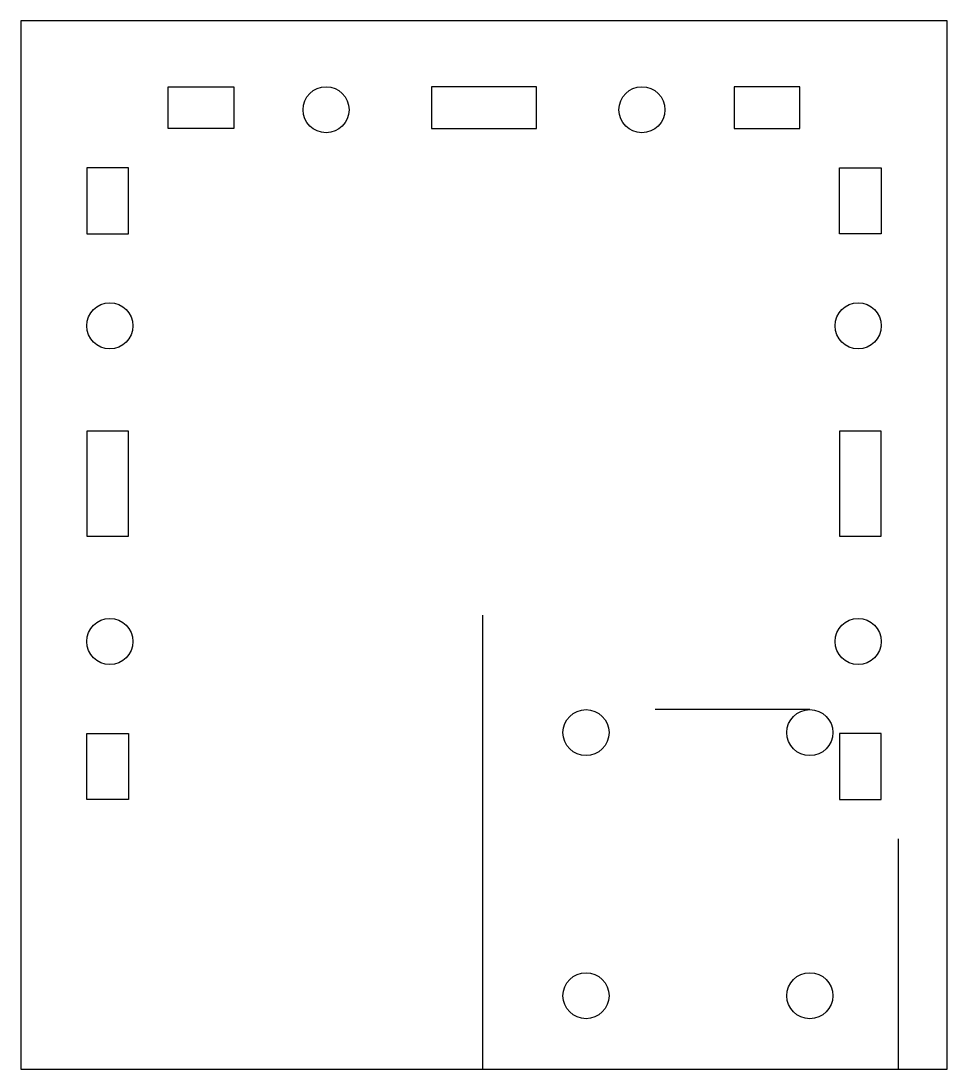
# Model space of a CAD drawing. Header units: millimetres. Extents: x -35.2 to 35.2, y -44.5 to 35.2.
import ezdxf

# ---------------------------------------------------------------- set-up
doc = ezdxf.new("R2010")
doc.units = ezdxf.units.MM
doc.layers.get('0').update_dxf_attribs({"linetype": 'CONTINUOUS'})

msp = doc.modelspace()

# ---------------------------------------------------------------- linework, layer by layer
for p, q in [((-0.088, -44.5), (-0.088, -10)), ((24.75, -17.175), (13, -17.175)), ((31.5, -44.5), (31.5, -27))]:
    msp.add_line(p, q)
for points in [[(-35.175, 35.175), (-35.175, -35.175), (-35.175, -44.5), (35, -44.5), (35.175, -44.5), (35.175, -35.175), (35.175, 35.175)], [(-19, 27), (-24, 27), (-24, 30.175), (-19, 30.175)], [(-4, 27), (4, 27), (4, 30.175), (-4, 30.175)], [(24, 30.175), (19, 30.175), (19, 27), (24, 27)], [(-30.175, 19), (-27, 19), (-27, 24), (-30.175, 24)], [(27, 19), (27, 24), (30.175, 24), (30.175, 19)], [(-30.175, 4), (-30.175, -4), (-27, -4), (-27, 4)], [(30.175, -4), (30.175, 4), (27, 4), (27, -4)], [(-27, -19), (-27, -24), (-30.175, -24), (-30.175, -19)], [(30.175, -19), (27, -19), (27, -24), (30.175, -24)]]:
    msp.add_lwpolyline(points, close=True)
for centre in [(-12, 28.425), (12, 28.425), (-28.425, 12), (28.425, 12), (-28.425, -12), (28.425, -12), (7.75, -18.925), (24.75, -18.925), (7.75, -38.925), (24.75, -38.925)]:
    msp.add_circle(centre, 1.75)

doc.saveas('drawing.dxf')
